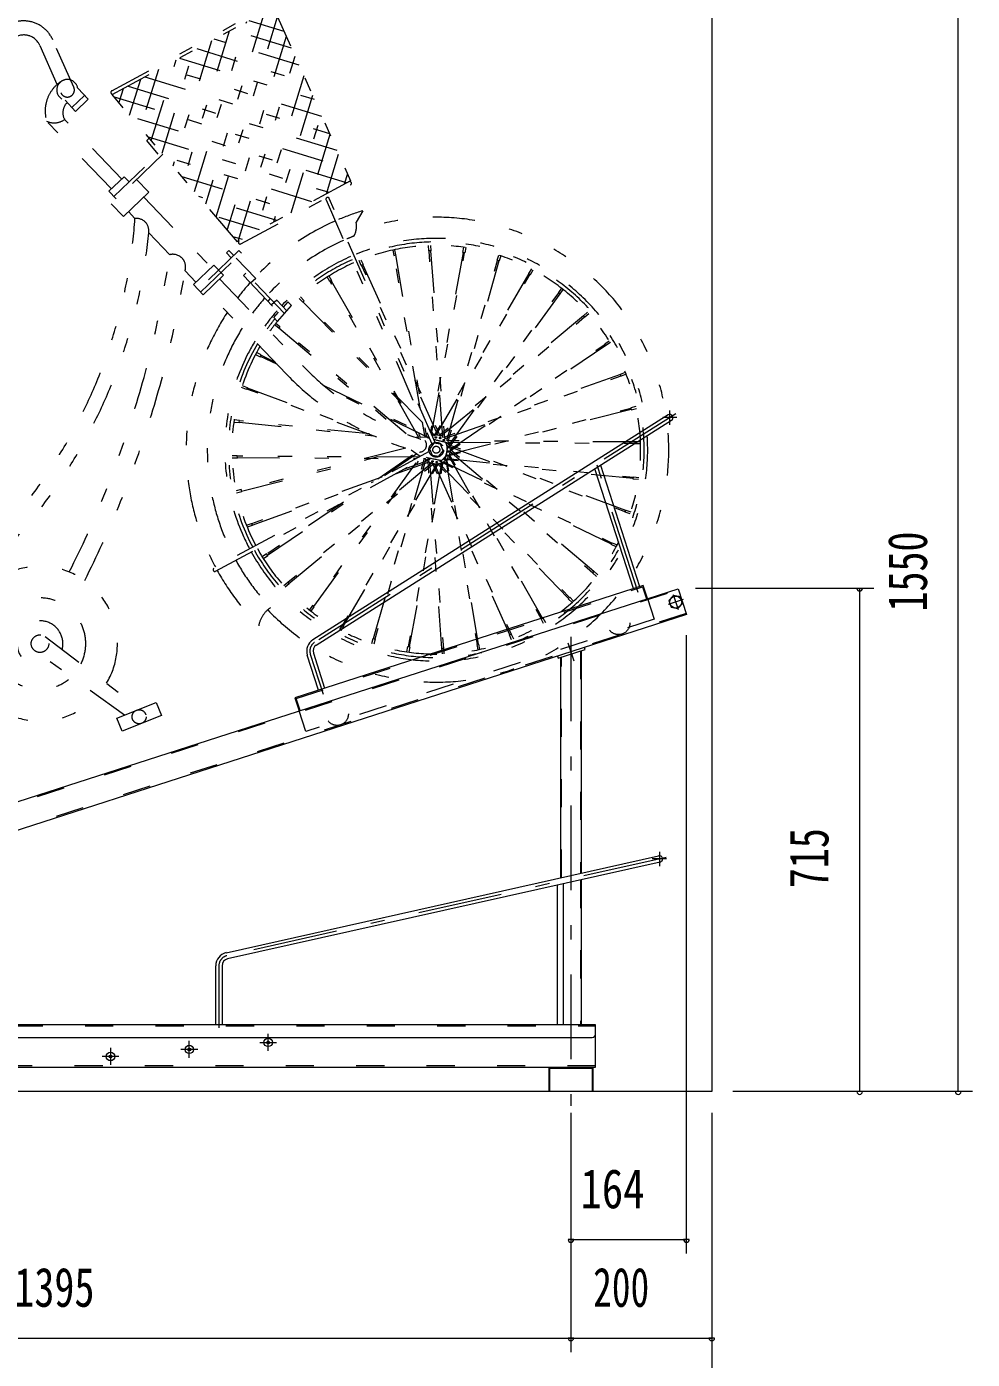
# Model space of a CAD drawing. Units: millimetres, scale not verified. Extents: x -5940 to 5940, y -4200 to 4200.
# Drawn here: x -771 to 572, y -2693 to -800 of the extents above; entities that cross this region are included whole.
import ezdxf
from ezdxf.enums import TextEntityAlignment as Align

# ---------------------------------------------------------------- set-up
doc = ezdxf.new("R2010")
doc.units = ezdxf.units.MM
doc.header["$LTSCALE"] = 10
for name, pattern in [('USER2', [10, 4, -6]), ('USER3', [24, 12, -5, 2, -5]), ('USER4', [25, 6, -5, 2, -5, 2, -5])]:
    doc.linetypes.add(name, pattern=pattern)
for name, color, linetype, lineweight in [('0-2_2-0BOLD', 7, 'Continuous', 18), ('0-3_2-1HIDDEN', 3, 'USER2', 18), ('0-4_2-2CENTER', 3, 'USER3', 18), ('0-6_2-5DIM', 3, 'Continuous', 18), ('0-7_2-6HATCH', 2, 'USER4', 18)]:
    doc.layers.add(name, color=color, linetype=linetype, lineweight=lineweight)
doc.styles.add('ＭＳ ゴシック', font='')
doc.styles.get('ＭＳ ゴシック').set_extended_font_data('MS Gothic')

msp = doc.modelspace()

# ---------------------------------------------------------------- linework, layer by layer
at = {"layer": '0-2_2-0BOLD'}
for p, q in [((140, -1351.5), (-364.41, -1670.79)), ((-359.59, -1678.39), (144.81, -1359.1)), ((91.02, -1598.11), (36.11, -1427.91)), ((43.96, -1422.94), (99.58, -1595.35)), ((-356.29, -1742.4), (-372.33, -1692.67)), ((-363.76, -1689.91), (-347.72, -1739.64)), ((-12.89, -1696.03), (-12.89, -2009.15)), ((17.11, -2002.43), (17.11, -1686.32)), ((-487.54, -2115.38), (126.62, -1977.92)), ((128.59, -1986.7), (-485.58, -2124.17)), ((-17.39, -2019.38), (-17.39, -2217.81)), ((-8.39, -2217.81), (-8.39, -2017.36)), ((17.11, -2217.81), (17.11, -2011.65)), ((-502.39, -2217.81), (-502.39, -2133.92)), ((-493.39, -2133.92), (-493.39, -2217.81)), ((-1382.89, -2235.81), (32.11, -2235.81)), ((-29.39, -2277.81), (-29.39, -2312.81)), ((33.61, -2312.81), (33.61, -2277.81))]:
    msp.add_line(p, q, dxfattribs=at)
at = {"layer": '0-2_2-0BOLD', "linetype": 'USER2'}
for p, q in [((-11.29, -2008.79), (-11.29, -1695.51)), ((15.51, -1686.84), (15.51, -2002.79)), ((15.51, -2012.01), (15.51, -2217.81))]:
    msp.add_line(p, q, dxfattribs=at)
at = {"layer": '0-2_2-0BOLD'}
for points in [[(202.11, -662.81), (202.11, -2312.81), (-1682.89, -2312.81)], [(-1417.59, -2121.51), (-1422.32, -2106.85), (154.19, -1598.3), (166.01, -1634.94)], [(110.83, -1612.31), (104.82, -1593.66), (-390.07, -1753.3), (-384.06, -1771.95)], [(166.01, -1634.94), (-1469.03, -2162.37), (-1475.17, -2143.34), (-1458.44, -2146.35), (-1443.84, -2127.87), (-1419.63, -2120.06), (-1424.24, -2105.79), (-1452.79, -2115), (-1443.84, -2127.87)], [(-16.92, -1693.97), (-15.94, -1697), (22.13, -1684.72), (21.13, -1681.65)], [(-1456.7, -2294.36), (-1455.57, -2295.49), (-1437.89, -2277.81), (37.11, -2277.81), (37.11, -2217.81), (-1387.89, -2217.81), (-1437.89, -2267.81), (-1437.89, -2277.81)], [(-27.79, -2312.81), (-27.79, -2279.41), (32.01, -2279.41), (32.01, -2312.81)]]:
    msp.add_lwpolyline(points, dxfattribs=at)
msp.add_lwpolyline([(144.26, -1624.52), (153.85, -1626.58), (160.44, -1619.3), (157.42, -1609.96), (147.83, -1607.9), (141.24, -1615.18)], close=True, dxfattribs=at)
for centre, radius in [((150.84, -1617.24), 8.5), ((-539.89, -2252.81), 6), ((-539.89, -2252.81), 2), ((-427.89, -2242.81), 6), ((-427.89, -2242.81), 2), ((-651.89, -2262.81), 6), ((-651.89, -2262.81), 2)]:
    msp.add_circle(centre, radius, dxfattribs=at)
for centre, radius, start, end in [((142.4, -1355.3), 4.5, 302.33411, 122.33411), ((-354.25, -1686.84), 19, 122.33415, 197.87846), ((-354.25, -1686.84), 10, 122.33376, 197.87871), ((127.61, -1982.31), 4.5, 282.61607, 102.62581), ((-483.39, -2133.92), 19, 102.61607, 180), ((-483.39, -2133.92), 10, 102.61607, 180), ((32.11, -2230.81), 5, 270, 0)]:
    msp.add_arc(centre, radius, start, end, dxfattribs=at)
at = {"layer": '0-3_2-1HIDDEN'}
for p, q in [((-1421.83, -2108.37), (154.68, -1599.82)), ((165.51, -1633.42), (-1468, -2160.36)), ((-1387.89, -2219.41), (37.11, -2219.41)), ((37.11, -2276.21), (-1437.89, -2276.21))]:
    msp.add_line(p, q, dxfattribs=at)
for points in [[(-382.53, -1771.46), (-388.06, -1754.33), (103.78, -1595.67), (109.31, -1612.8)], [(110.83, -1612.31), (120.32, -1641.72), (-374.57, -1801.36), (-384.06, -1771.95)]]:
    msp.add_lwpolyline(points, dxfattribs=at)
for centre in [(69.66, -1647.55), (-330.05, -1776.5)]:
    msp.add_circle(centre, 16, dxfattribs=at)
at = {"layer": '0-4_2-2CENTER'}
for p, q in [((150.85, -1349.95), (-362, -1674.59)), ((152.4, -1355.3), (132.4, -1355.3)), ((142.4, -1365.3), (142.4, -1345.3)), ((97.5, -1603.56), (35.2, -1410.42)), ((147.39, -1606.54), (154.29, -1627.95)), ((161.55, -1613.79), (140.13, -1620.7)), ((6.47, -1701.35), (-1.86, -1675.51)), ((2.11, -1666.51), (2.11, -2332.81)), ((-368.05, -1691.29), (-349.78, -1747.91)), ((137.37, -1980.13), (-486.56, -2119.77)), ((137.61, -1982.31), (117.61, -1982.31)), ((127.61, -1972.31), (127.61, -1992.31)), ((-497.89, -2133.92), (-497.89, -2222.34)), ((-427.89, -2254.81), (-427.89, -2230.81)), ((-651.89, -2250.81), (-651.89, -2274.81)), ((-527.89, -2252.81), (-551.89, -2252.81)), ((-539.89, -2264.81), (-539.89, -2240.81)), ((-439.89, -2242.81), (-415.89, -2242.81)), ((-639.89, -2262.81), (-663.89, -2262.81))]:
    msp.add_line(p, q, dxfattribs=at)
for centre, start, end in [((-354.25, -1686.84), 122.33438, 197.87851), ((-483.39, -2133.92), 102.61595, 180)]:
    msp.add_arc(centre, 14.5, start, end, dxfattribs=at)
at = {"layer": '0-6_2-5DIM'}
for p, q in [((552.11, -2312.81), (552.11, -762.81)), ((432.11, -1597.81), (178.82, -1597.81)), ((416.11, -1597.81), (408.11, -1597.81)), ((412.11, -2312.81), (412.11, -1597.81)), ((166.11, -2542.81), (166.11, -1664.52)), ((572.11, -2312.81), (232.11, -2312.81)), ((416.11, -2312.81), (408.11, -2312.81)), ((556.11, -2312.81), (548.11, -2312.81)), ((2.11, -2342.81), (2.11, -2682.81)), ((202.11, -2342.81), (202.11, -2822.81)), ((6.11, -2522.81), (-1.89, -2522.81)), ((2.11, -2522.81), (166.11, -2522.81)), ((170.11, -2522.81), (162.11, -2522.81)), ((-1587.89, -2662.81), (202.11, -2662.81)), ((6.11, -2662.81), (-1.89, -2662.81)), ((206.11, -2662.81), (198.11, -2662.81))]:
    msp.add_line(p, q, dxfattribs=at)
for centre in [(412.11, -1597.81), (412.11, -2312.81), (552.11, -2312.81), (2.11, -2522.81), (166.11, -2522.81), (2.11, -2662.81), (202.11, -2662.81)]:
    msp.add_arc(centre, 4, 180, 0, dxfattribs=at)
at = {"layer": '0-7_2-6HATCH'}
for p, q in [((-650.06, -891.02), (-425.19, -768.79)), ((-532.42, -1034), (-458.33, -792.5)), ((-433.22, -778.85), (-517.05, -1052.08)), ((-501.67, -1070.15), (-414.53, -786.11)), ((-455.46, -790.94), (-405.57, -806.24)), ((-483.44, -806.14), (-547.79, -1015.92)), ((-402.15, -813.93), (-486.29, -1088.23)), ((-394.79, -830.47), (-480.06, -804.31)), ((-752.14, -826.5), (-722.26, -893.91)), ((-703.98, -885.81), (-733.86, -818.39)), ((-508.54, -819.79), (-563.17, -997.84)), ((-529.26, -831.06), (-373.23, -878.92)), ((-384.01, -854.7), (-504.66, -817.68)), ((-593.91, -961.69), (-558.76, -847.08)), ((-578.54, -979.76), (-533.65, -833.44)), ((-553.87, -844.43), (-362.44, -903.15)), ((-470.43, -1104.72), (-389.76, -841.76)), ((-583.87, -860.73), (-609.29, -943.61)), ((-351.66, -927.38), (-578.47, -857.8)), ((-377.38, -869.59), (-445.38, -1091.24)), ((-634.08, -888.03), (-640.04, -907.45)), ((-330.1, -975.83), (-627.67, -884.54)), ((-624.66, -925.53), (-608.97, -874.38)), ((-603.07, -871.17), (-340.88, -951.61)), ((-716.42, -904.49), (-701.41, -920.17)), ((-706.59, -914.76), (-688.53, -897.47)), ((-646.69, -899.63), (-319.32, -1000.06)), ((-365, -897.41), (-420.32, -1077.76)), ((-395.26, -1064.27), (-352.61, -925.24)), ((-650.37, -1030.3), (-742.51, -934.04)), ((-635.92, -1016.47), (-717, -931.77)), ((-316.45, -1021.86), (-622.62, -927.93)), ((-598.55, -956.24), (-341.21, -1035.19)), ((-340.23, -953.07), (-370.21, -1050.79)), ((-345.15, -1037.31), (-327.85, -980.89)), ((-365.97, -1048.51), (-574.48, -984.54)), ((-550.4, -1012.85), (-390.73, -1061.83)), ((-315.46, -1008.72), (-320.1, -1023.82)), ((-415.49, -1075.16), (-526.33, -1041.15)), ((-466.6, -1108.34), (-310.94, -1024.57)), ((-604.65, -1041.91), (-508.9, -1141.95)), ((-345.69, -1045.87), (-195.53, -1392.52)), ((-190.94, -1390.53), (-341.1, -1043.88)), ((-617.05, -1072.34), (-626.33, -1062.65)), ((-440.25, -1088.48), (-502.26, -1069.46)), ((-293.62, -1061.38), (-302.95, -1077.62)), ((-567.75, -1123.85), (-597.63, -1092.63)), ((-478.19, -1097.76), (-465.01, -1101.8)), ((-199.77, -1118.38), (-200.33, -1110.91)), ((-147.23, -1113.75), (-148.57, -1121.11)), ((-404.83, -1207.28), (-476.85, -1132.04)), ((-295.76, -1139.04), (-298.83, -1132.21)), ((-212.28, -1341.25), (-249.16, -1124.62)), ((-247.2, -1124.2), (-208.94, -1348.96)), ((-179.67, -1383.28), (-199.28, -1118.36)), ((-151.05, -1120.76), (-197.51, -1375.36)), ((-197.27, -1118.3), (-177.57, -1384.59)), ((-196.08, -1378.67), (-149.07, -1121.04)), ((-174.23, -1387.59), (-102.04, -1131.95)), ((-100.14, -1132.57), (-172.7, -1389.54)), ((-102.51, -1131.79), (-100.48, -1124.59)), ((-530.57, -1162.69), (-545.97, -1146.61)), ((-186.27, -1381.09), (-295.29, -1138.85)), ((-293.44, -1138.11), (-183.84, -1381.6)), ((-57.55, -1150.7), (-192.43, -1381.15)), ((-189.96, -1380.89), (-55.78, -1151.64)), ((-55.33, -1151.87), (-51.55, -1145.41)), ((-496.88, -1158.13), (-379.12, -1281.15)), ((-340.45, -1162.06), (-344.22, -1155.44)), ((-213.75, -1383.54), (-340.03, -1161.79)), ((-338.33, -1160.73), (-211.49, -1383.47)), ((-11.33, -1171.58), (-15.71, -1177.66)), ((-401.95, -1293.45), (-514.94, -1175.41)), ((-425, -1186.22), (-428.6, -1189.68)), ((-381.96, -1183.83), (-376.65, -1189.28)), ((-378.51, -1190.95), (-206.14, -1368.01)), ((-208.38, -1362.84), (-377.02, -1189.61)), ((-170.59, -1393.5), (-15.31, -1177.97)), ((-13.74, -1179.2), (-169.82, -1395.86)), ((20.08, -1210.81), (-185.48, -1381.22)), ((27.52, -1207.89), (21.76, -1212.66)), ((-416.87, -1220.99), (-411.16, -1225.83)), ((-412.7, -1227.8), (-237.86, -1376.29)), ((-232.17, -1378.5), (-411.47, -1226.23)), ((-183.08, -1381.83), (21.42, -1212.29)), ((50.18, -1250.45), (56.37, -1246.24)), ((-414.85, -1279.97), (-438.89, -1268.37)), ((-437.95, -1266.6), (-418.8, -1275.84)), ((51.5, -1252.58), (-169.27, -1402.79)), ((-169.19, -1400.31), (50.44, -1250.88)), ((72.47, -1293.84), (-178.98, -1383.67)), ((-176.94, -1385.06), (73.22, -1295.69)), ((80.46, -1293.64), (73.41, -1296.16)), ((-458.57, -1315.17), (-465.71, -1312.52)), ((-273.54, -1383.23), (-458.42, -1314.69)), ((-457.8, -1312.79), (-294.38, -1373.37)), ((-348.94, -1309.57), (-200.39, -1381.28)), ((-199.67, -1383.85), (-342.57, -1314.87)), ((87.71, -1343.84), (-171.12, -1409.48)), ((-170.2, -1407.18), (87.29, -1341.88)), ((94.45, -1339.55), (87.19, -1341.39)), ((-476.67, -1361.51), (-469.22, -1362.26)), ((-469.15, -1361.77), (-278.47, -1381.03)), ((-284.01, -1378.46), (-468.87, -1359.78)), ((-205.14, -1383.25), (-208.76, -1361.97)), ((-205.42, -1369.68), (-203.12, -1383.18)), ((-198.56, -1372.93), (-190.76, -1380.94)), ((-193.21, -1381.29), (-196.32, -1378.09)), ((-232.33, -1398.64), (-466.06, -1457.92)), ((-465.65, -1459.88), (-228.66, -1399.78)), ((-224.96, -1400.87), (-213.45, -1409.2)), ((-201.2, -1383.11), (-217.7, -1383.68)), ((-177.17, -1417.4), (-171.27, -1391.06)), ((93.3, -1389.78), (-173.71, -1388.2)), ((-172.26, -1390.2), (93.37, -1391.78)), ((80.06, -1487.07), (-170.31, -1394.25)), ((-169.63, -1396.63), (79.44, -1488.97)), ((100.88, -1392.33), (93.39, -1392.28)), ((-199.33, -1403.54), (-504.89, -1569.05)), ((-502.51, -1573.45), (-196.95, -1407.93)), ((-471.74, -1409.47), (-479.23, -1409.43)), ((-214.04, -1411.51), (-471.72, -1409.97)), ((-471.66, -1411.97), (-217.7, -1413.48)), ((-195.27, -1419.93), (-399.78, -1589.47)), ((-218.36, -1419.53), (-364.62, -1622.55)), ((-363.04, -1623.79), (-214.31, -1417.34)), ((-278.22, -1669.19), (-205.8, -1412.72)), ((-204.12, -1414.17), (-276.31, -1669.81)), ((-272.4, -1442.05), (-218.62, -1405.46)), ((-216.9, -1406.71), (-262.63, -1437.82)), ((-247.31, -1435.21), (-199.37, -1418.09)), ((-201.42, -1416.69), (-235.8, -1428.98)), ((-181.6, -1419.39), (-229.28, -1680.72)), ((-227.3, -1680.99), (-179.37, -1418.31)), ((-207.31, -1413.55), (-204.64, -1413.56)), ((-181.08, -1683.46), (-200.78, -1417.17)), ((-198.68, -1418.48), (-179.08, -1683.4)), ((59.6, -1535.16), (-180.87, -1419.07)), ((-178.69, -1417.91), (60.54, -1533.39)), ((-175.73, -1415.68), (-131.16, -1677.56)), ((90.52, -1441.97), (-175.15, -1415.13)), ((-129.2, -1677.14), (-174, -1413.91)), ((-173.5, -1413.29), (90.8, -1439.99)), ((-171.48, -1410.19), (-40.03, -1641.03)), ((-38.33, -1639.96), (-170.46, -1407.93)), ((-169.36, -1403.57), (33.12, -1575.53)), ((34.35, -1573.95), (-169.18, -1401.1)), ((-398.44, -1590.95), (-192.87, -1420.53)), ((-188.39, -1420.86), (-322.58, -1650.12)), ((-320.81, -1651.06), (-185.93, -1420.61)), ((-84.92, -1663.65), (-194.51, -1420.15)), ((-192.09, -1420.67), (-83.06, -1662.9)), ((-1.33, -1612.14), (-187.59, -1420.82)), ((-185.14, -1420.47), (0.15, -1610.81)), ((-266.63, -1439.99), (-451.58, -1506.06)), ((-450.83, -1507.92), (-278.14, -1446.23)), ((90.87, -1439.5), (98.32, -1440.25)), ((-472.8, -1462.21), (-465.54, -1460.37)), ((-321.06, -1475.16), (-429.85, -1549.18)), ((-428.79, -1550.88), (-303.62, -1465.72)), ((86.31, -1492.05), (79.29, -1489.45)), ((-450.64, -1508.38), (-457.81, -1510.94)), ((60.78, -1532.95), (67.52, -1536.21)), ((-405.87, -1593.87), (-400.11, -1589.09)), ((32.81, -1575.93), (38.51, -1580.77)), ((-365.01, -1622.24), (-369.46, -1628.42)), ((0.53, -1610.47), (5.75, -1615.84)), ((-36.74, -1647.8), (-40.45, -1641.29)), ((-323.02, -1649.89), (-326.8, -1656.35)), ((-82.6, -1662.72), (-79.53, -1669.54)), ((-744.43, -1666.43), (-609.64, -1768.87)), ((-275.84, -1669.97), (-277.87, -1677.17)), ((-231.12, -1688.01), (-229.78, -1680.65)), ((-178.03, -1690.85), (-178.58, -1683.38)), ((-131.65, -1677.66), (-130.39, -1685.04)), ((-631.8, -1777.8), (-759.27, -1686.54))]:
    msp.add_line(p, q, dxfattribs=at)
for points in [[(-471.69, -1105.4), (-649.45, -896.39), (-420.78, -772.08), (-310.93, -1018.89)], [(-534.18, -1166.15), (-520.35, -1180.6), (-491.46, -1152.94), (-505.29, -1138.49)], [(-195.23, -1408.61), (-185.51, -1409.98), (-179.46, -1402.25), (-183.13, -1393.15), (-192.85, -1391.78), (-198.89, -1399.5)], [(-642.73, -1782.21), (-587.08, -1759.78), (-579.61, -1778.33), (-635.26, -1800.76)]]:
    msp.add_lwpolyline(points, close=True, dxfattribs=at)
for points in [[(-701.41, -920.17), (-683.35, -902.89), (-698.36, -887.21)], [(-647.07, -1040.98), (-584.21, -980.81), (-600.44, -961.74), (-596.82, -958.27)], [(-577.35, -981.17), (-650.84, -1051.51), (-633.55, -1069.57), (-597.43, -1034.99), (-614.72, -1016.93)], [(-625.4, -1020.24), (-632.31, -1013.01), (-653.98, -1033.76), (-643.61, -1044.59)], [(-250.92, -1117.22), (-249.64, -1124.72), (-246.71, -1124.1), (-247.96, -1116.72)], [(-197.34, -1110.69), (-196.77, -1118.28), (-199.77, -1118.38)], [(-148.57, -1121.11), (-151.55, -1120.69), (-150.18, -1113.21)], [(-523.81, -1176.99), (-466.02, -1121.67), (-469.48, -1118.06), (-527.27, -1173.37)], [(-476.7, -1124.97), (-483.61, -1117.75), (-487.23, -1121.2), (-480.31, -1128.43)], [(-473.24, -1128.58), (-445.58, -1157.48), (-452.81, -1164.39)], [(-296.09, -1130.98), (-292.97, -1137.92), (-295.76, -1139.04)], [(-97.59, -1125.4), (-99.66, -1132.73), (-102.51, -1131.79)], [(-459.57, -1150.1), (-463.18, -1153.56), (-408.19, -1211.01)], [(-341.61, -1153.96), (-337.9, -1160.46), (-340.45, -1162.06)], [(-54.14, -1143.89), (-57.99, -1150.46), (-55.33, -1151.87)], [(-15.71, -1177.66), (-13.35, -1179.51), (-8.9, -1173.34)], [(-401.49, -1203.55), (-415.8, -1188.59), (-423.27, -1195.26)], [(-414.89, -1218.47), (-394.79, -1196.08), (-399.99, -1190.65), (-406.69, -1198.11)], [(-376.65, -1189.28), (-378.88, -1191.28), (-384.1, -1185.92)], [(-414.89, -1218.47), (-420.09, -1213.04), (-413.39, -1205.58)], [(21.76, -1212.66), (19.75, -1210.43), (25.61, -1205.58)], [(-411.16, -1225.83), (-413.01, -1228.2), (-418.81, -1223.27)], [(58.05, -1248.72), (51.76, -1253), (50.18, -1250.45)], [(-445.87, -1265.55), (-439.13, -1268.81), (-437.71, -1266.16), (-444.57, -1262.85)], [(73.41, -1296.16), (72.28, -1293.38), (79.45, -1290.81)], [(-464.66, -1309.71), (-457.64, -1312.31), (-458.57, -1315.17)], [(87.19, -1341.39), (87.81, -1344.33), (95.18, -1342.45)], [(-469.22, -1362.26), (-468.8, -1359.29), (-476.37, -1358.52)], [(93.39, -1392.28), (93.28, -1389.28), (100.9, -1389.33)], [(-479.25, -1412.43), (-471.64, -1412.47), (-471.74, -1409.47)], [(-465.54, -1460.37), (-466.16, -1457.43), (-473.54, -1459.3)], [(98.02, -1443.23), (90.45, -1442.47), (90.87, -1439.5)], [(79.29, -1489.45), (80.22, -1486.59), (87.35, -1489.24)], [(-458.82, -1508.12), (-451.76, -1505.6), (-450.64, -1508.38)], [(66.21, -1538.91), (59.36, -1535.6), (60.78, -1532.95)], [(-434.72, -1555.52), (-428.53, -1551.3), (-430.12, -1548.76), (-436.41, -1553.04)], [(-400.11, -1589.09), (-398.1, -1591.32), (-403.96, -1596.18)], [(40.46, -1578.48), (34.66, -1573.56), (32.81, -1575.93)], [(-367.02, -1630.17), (-362.65, -1624.1), (-365.01, -1622.24)], [(3.6, -1617.93), (-1.71, -1612.48), (0.53, -1610.47)], [(-40.45, -1641.29), (-37.9, -1639.7), (-34.14, -1646.31)], [(-324.21, -1657.86), (-320.37, -1651.3), (-323.02, -1649.89)], [(-82.26, -1670.78), (-85.38, -1663.84), (-82.6, -1662.72)], [(-280.76, -1676.36), (-278.69, -1669.03), (-275.84, -1669.97)], [(-229.78, -1680.65), (-226.81, -1681.06), (-228.17, -1688.55)], [(-178.58, -1683.38), (-181.58, -1683.48), (-181.02, -1691.07)], [(-127.43, -1684.54), (-128.71, -1677.04), (-131.65, -1677.66)]]:
    msp.add_lwpolyline(points, dxfattribs=at)
for centre, radius in [((-189.18, -1400.88), 10.5), ((-189.18, -1400.88), 5), ((-189.77, -1383.39), 1), ((-183.75, -1384.24), 1), ((-178.39, -1387.1), 1), ((-174.33, -1391.62), 1), ((-172.06, -1397.26), 1), ((-199.96, -1414.66), 1), ((-194.6, -1417.52), 1), ((-188.58, -1418.37), 1), ((-182.64, -1417.11), 1), ((-177.48, -1413.9), 1), ((-173.73, -1409.11), 1), ((-171.85, -1403.33), 1), ((-752, -1676.38), 12.5), ((-611.17, -1780.27), 10)]:
    msp.add_circle(centre, radius, dxfattribs=at)
for centre, radius, start, end in [((-775, -836.63), 45, 23.90366, 126.58403), ((-775, -836.63), 25, 23.90402, 126.5844), ((-694.64, -919.58), 50, 121.86406, 196.80824), ((-713.12, -889.86), 15, 10.18987, 257.30447), ((-713.12, -889.86), 10, 203.90324, 23.90324), ((-699.49, -922.1), 20, 133.89378, 208.9081), ((-648.86, -893.22), 2.5, 118.5303, 298.53029), ((-731.67, -911.52), 25, 244.29523, 305.90852), ((-312.12, -1022.37), 2.5, 32.58333, 118.28856), ((-312.12, -1022.37), 2.5, 298.28856, 23.99377), ((-343.4, -1044.88), 2.5, 23.42534, 203.42532), ((-1354.81, -1021.64), 739.5, 314.55899, 356.06847), ((-614.88, -1089.71), 17.5, 350.38669, 97.1084), ((-189.18, -1400.88), 355.2, 113.82552, 136.47775), ((-189.18, -1400.88), 330.2, 223.54694, 110.26079), ((-189.18, -1400.88), 355.2, 107.10034, 113.01898), ((-332.44, -1083.13), 30, 331.57634, 10.58914), ((-1354.81, -1021.64), 760.5, 314.48148, 354.64369), ((-189.18, -1400.88), 325.2, 111.06439, 112.98186), ((-467.78, -1106.14), 2.5, 118.28906, 298.28856), ((-189.18, -1400.88), 300.2, 208.92093, 112.94519), ((-189.18, -1400.88), 295.2, 208.92896, 112.93706), ((-189.18, -1400.88), 290.2, 208.93727, 112.92865), ((-189.18, -1400.88), 325.2, 113.86281, 137.6125), ((-2039.26, -906.34), 1487.5, 333.30528, 351.59198), ((-563.15, -1141.25), 18, 342.69348, 104.79907), ((-189.18, -1400.88), 300.2, 113.89951, 136.9787), ((-189.18, -1400.88), 295.2, 113.90752, 135.09085), ((-189.18, -1400.88), 290.2, 113.91583, 135.11397), ((-2039.26, -906.34), 1512.5, 333.27046, 350.85979), ((-189.18, -1400.88), 355.2, 138.09395, 142.56041), ((-189.18, -1400.88), 325.2, 138.49594, 143.38097), ((-189.18, -1400.88), 355.2, 146.66757, 208.04041), ((-189.18, -1400.88), 300.2, 138.89249, 144.19194), ((-189.18, -1400.88), 325.2, 147.88329, 208.00328), ((-189.18, -1400.88), 295.2, 140.93228, 144.37083), ((-189.18, -1400.88), 290.2, 141.05672, 144.55603), ((-189.18, -1400.88), 300.2, 149.08832, 207.96661), ((-189.18, -1400.88), 295.2, 149.35468, 207.95847), ((-189.18, -1400.88), 290.2, 149.63058, 207.95006), ((-90.16, -1004.56), 400, 223.74675, 253.23943), ((-112.99, -1016.86), 400, 223.74675, 255.54022), ((-189.18, -1400.88), 20, 215.62358, 106.24063), ((-212.99, -1394.19), 10, 270.73468, 41.48892), ((-90.16, -1004.56), 395, 253.43413, 253.98819), ((-90.16, -1004.56), 395, 254.92101, 257.43779), ((-193.5, -1399.91), 20, 306.41528, 29.3551), ((-112.99, -1016.86), 405, 255.63702, 256.00072), ((-112.99, -1016.86), 405, 257.05963, 260.24234), ((-752, -1676.38), 110, 329.28932, 317.87643), ((-503.7, -1571.25), 2.5, 118.44678, 298.44676), ((-189.18, -1400.88), 325.2, 208.88423, 223.63745), ((-189.18, -1400.88), 355.2, 208.84695, 224.75481), ((-752, -1676.38), 65, 333.85204, 313.31412), ((-402.11, -1658.43), 40, 124.08313, 169.25192), ((-752, -1676.38), 32.5, 345.38377, 291.94472)]:
    msp.add_arc(centre, radius, start, end, dxfattribs=at)

# ---------------------------------------------------------------- texts
at = {"layer": '0-6_2-5DIM', "color": 7, "style": 'ＭＳ ゴシック', "width": 0.75}
for s, p in [('1550', (524.51, -1630.81)), ('715', (384.51, -2023.81))]:
    msp.add_text(s, height=55.72, rotation=90, dxfattribs=at).set_placement(p, align=Align.BOTTOM_LEFT)
at = {"layer": '0-6_2-5DIM', "color": 7, "style": 'ＭＳ ゴシック'}
for s, width, p in [('164', 0.8, (15.61, -2495.21)), ('1395', 0.75, (-788.39, -2635.21)), ('200', 0.7, (33.61, -2635.21))]:
    msp.add_text(s, height=55.72, dxfattribs=dict(at, width=width)).set_placement(p, align=Align.BOTTOM_LEFT)

doc.saveas('drawing.dxf')
